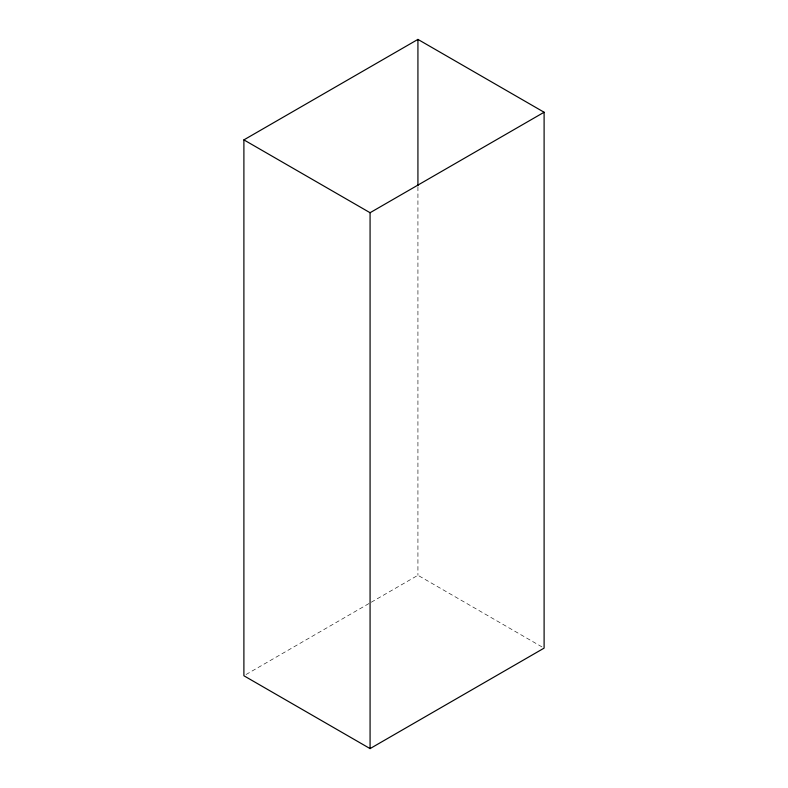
<?xml version="1.0" encoding="UTF-8"?>
<svg xmlns="http://www.w3.org/2000/svg" width="788" height="788" viewBox="0 0 788 788"><rect width="100%" height="100%" fill="white"/><g stroke="black" fill="none" stroke-linecap="round" stroke-linejoin="round"><path stroke-width="0.59" stroke-dasharray="3.94 2.96" d="M246.023 674.528L370.173 602.85M371.237 602.239L417.926 575.279L541.977 646.899M417.926 186.894L417.926 575.279"/><path stroke-width="1.18" d="M243.896 139.88L417.926 39.4L544.104 112.241L544.104 648.12L370.074 748.6L243.896 675.759L243.896 139.88L370.074 212.721L544.104 112.241M417.926 39.4L417.926 185.663M370.074 212.721L370.074 748.6"/></g></svg>
